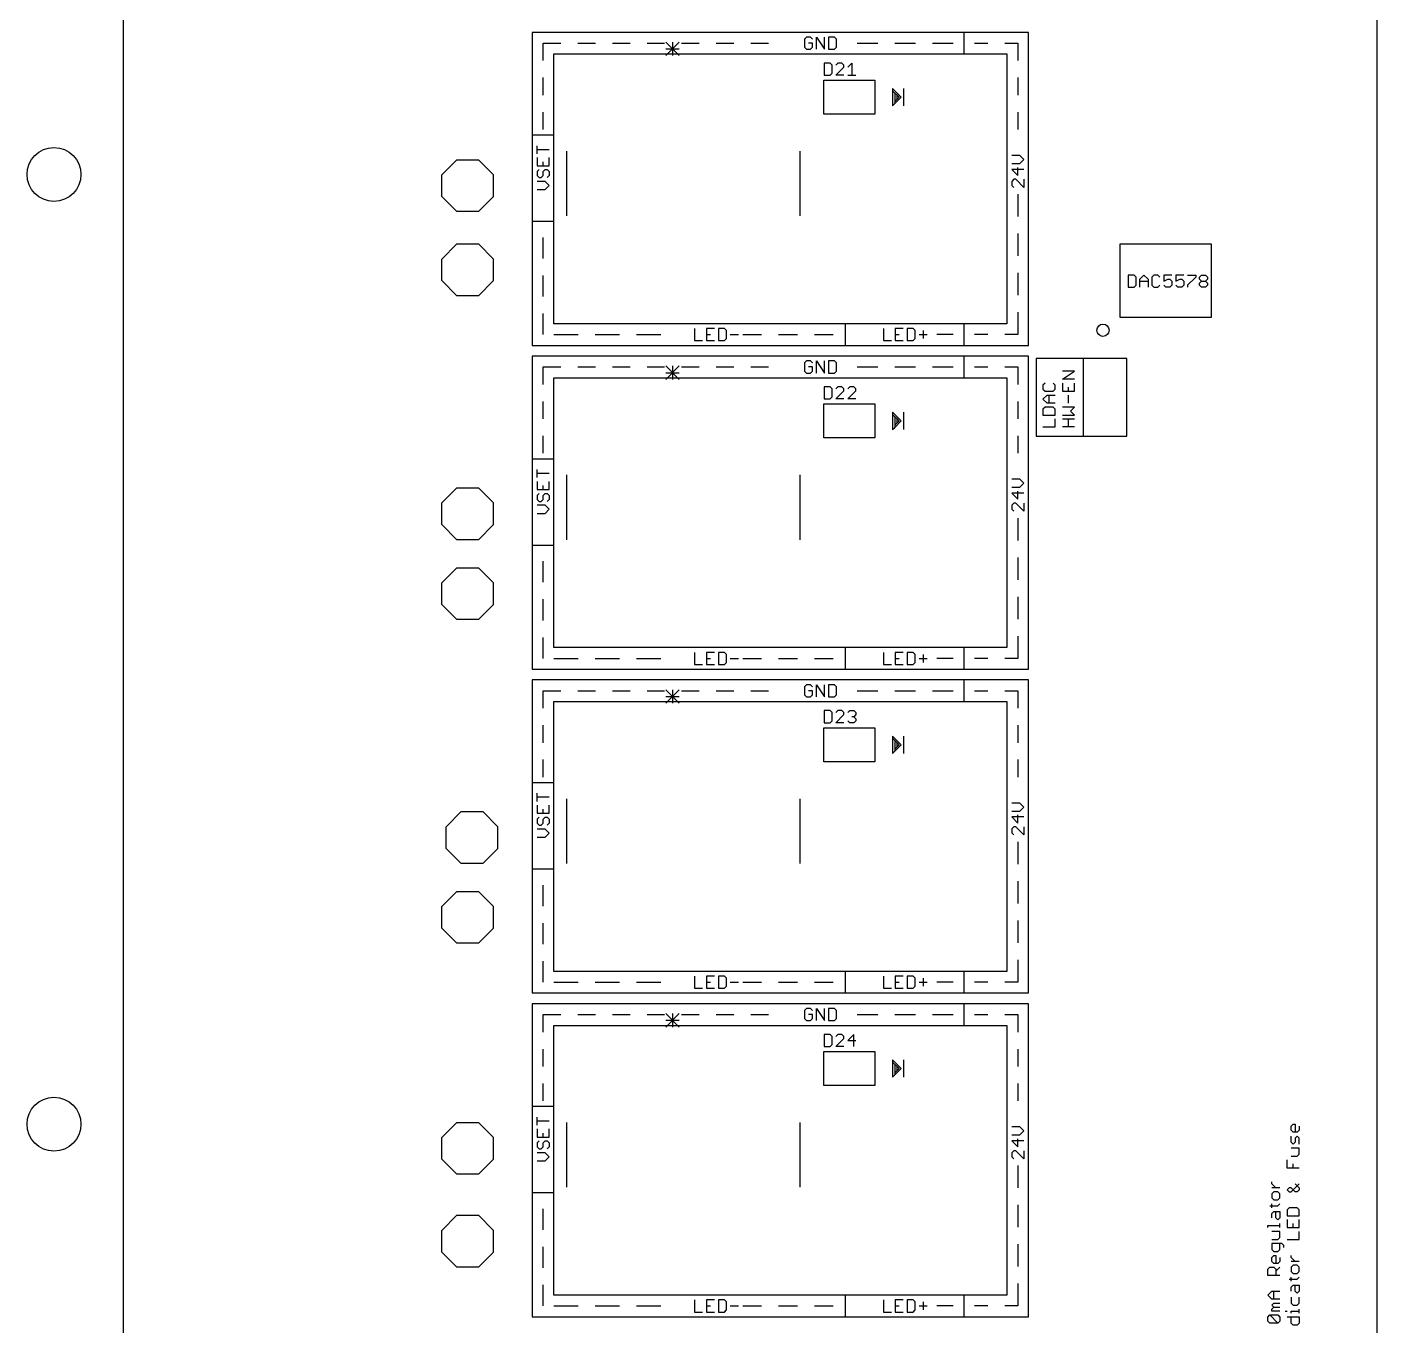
# Model space of a CAD drawing. Extents: x 0 to 11.5, y 0 to 11.2.
# Drawn here: x 8.082 to 11.21, y 2.939 to 5.947 of the extents above; entities that cross this region are included whole.
import ezdxf

# ---------------------------------------------------------------- set-up
doc = ezdxf.new("R2010")
doc.units = 0
for name, color, linetype in [('20', 53, 'CONTINUOUS'), ('21', 253, 'CONTINUOUS'), ('22', 253, 'CONTINUOUS')]:
    doc.layers.add(name, color=color, linetype=linetype)

msp = doc.modelspace()

# ---------------------------------------------------------------- linework, layer by layer
at = {"layer": '20'}
msp.add_line((11.21, 0), (11.21, 11.21), dxfattribs=at)
for centre in [(8.144, 5.606), (8.144, 3.406)]:
    msp.add_circle(centre, 0.0625, dxfattribs=at)
at = {"layer": '21'}
for p, q in [((9.2525, 5.935), (9.2525, 5.6975)), ((10.2525, 5.935), (9.2525, 5.935)), ((9.888171, 5.924024), (9.8835, 5.919353)), ((9.8835, 5.919353), (9.8835, 5.900671)), ((9.897512, 5.924024), (9.888171, 5.924024)), ((9.902183, 5.919353), (9.897512, 5.924024)), ((9.911124, 5.896), (9.911124, 5.924024)), ((9.911124, 5.924024), (9.929806, 5.896)), ((9.929806, 5.896), (9.929806, 5.924024)), ((9.938747, 5.924024), (9.938747, 5.896)), ((9.952759, 5.924024), (9.938747, 5.924024)), ((9.95743, 5.919353), (9.952759, 5.924024)), ((9.95743, 5.900671), (9.95743, 5.919353)), ((10.4025, 5.935), (10.2525, 5.935)), ((10.2525, 5.935), (10.2525, 5.885)), ((10.4025, 5.21), (10.4025, 5.935)), ((9.2775, 5.86958), (9.2775, 5.91)), ((9.2775, 5.91), (9.318397, 5.91)), ((9.3025, 5.885), (10.2525, 5.885)), ((9.3025, 5.6975), (9.3025, 5.885)), ((9.357767, 5.91), (9.398664, 5.91)), ((9.438034, 5.91), (9.478931, 5.91)), ((9.518301, 5.91), (9.559199, 5.91)), ((9.5932, 5.9125), (9.56184, 5.88114)), ((9.56184, 5.9125), (9.5932, 5.88114)), ((9.56184, 5.89682), (9.5932, 5.89682)), ((9.57752, 5.9125), (9.57752, 5.88114)), ((9.598569, 5.91), (9.639466, 5.91)), ((9.678836, 5.91), (9.719733, 5.91)), ((9.759103, 5.91), (9.8, 5.91)), ((9.8835, 5.900671), (9.888171, 5.896)), ((9.888171, 5.896), (9.897512, 5.896)), ((9.902183, 5.910012), (9.892841, 5.910012)), ((9.897512, 5.896), (9.902183, 5.900671)), ((9.902183, 5.900671), (9.902183, 5.910012)), ((9.938747, 5.896), (9.952759, 5.896)), ((9.952759, 5.896), (9.95743, 5.900671)), ((10.005, 5.91), (10.05292, 5.91)), ((10.09229, 5.91), (10.14021, 5.91)), ((10.17958, 5.91), (10.2275, 5.91)), ((10.2525, 5.885), (10.3525, 5.885)), ((10.2775, 5.91), (10.307815, 5.91)), ((10.347185, 5.91), (10.3775, 5.91)), ((10.3525, 5.885), (10.3525, 5.26)), ((10.3775, 5.91), (10.3775, 5.86958)), ((9.9285, 5.864024), (9.9285, 5.836)), ((9.942512, 5.864024), (9.9285, 5.864024)), ((9.947183, 5.859353), (9.942512, 5.864024)), ((9.947183, 5.840671), (9.947183, 5.859353)), ((9.960794, 5.864024), (9.956124, 5.859353)), ((9.956124, 5.836), (9.974806, 5.854683)), ((9.970135, 5.864024), (9.960794, 5.864024)), ((9.974806, 5.859353), (9.970135, 5.864024)), ((9.974806, 5.854683), (9.974806, 5.859353)), ((9.983747, 5.854683), (9.993088, 5.864024)), ((9.993088, 5.864024), (9.993088, 5.836)), ((9.2775, 5.78979), (9.2775, 5.83021)), ((9.928287, 5.82437), (10.046398, 5.82437)), ((9.928287, 5.74563), (9.928287, 5.82437)), ((9.9285, 5.836), (9.942512, 5.836)), ((9.942512, 5.836), (9.947183, 5.840671)), ((9.974806, 5.836), (9.956124, 5.836)), ((9.983747, 5.836), (10.00243, 5.836)), ((10.046398, 5.82437), (10.046398, 5.74563)), ((10.3775, 5.83021), (10.3775, 5.78979)), ((10.0875, 5.805), (10.0875, 5.8)), ((10.1075, 5.785), (10.0875, 5.805)), ((10.0875, 5.8), (10.0875, 5.765)), ((10.1025, 5.785), (10.0875, 5.8)), ((10.0925, 5.795), (10.0925, 5.775)), ((10.0975, 5.79), (10.0975, 5.78)), ((10.1125, 5.805), (10.1125, 5.765)), ((10.0875, 5.765), (10.0925, 5.77)), ((10.0925, 5.77), (10.1075, 5.785)), ((10.1025, 5.785), (10.0925, 5.775)), ((10.0925, 5.775), (10.0925, 5.77)), ((9.2775, 5.71), (9.2775, 5.75042)), ((10.046398, 5.74563), (9.928287, 5.74563)), ((10.3775, 5.75042), (10.3775, 5.71)), ((9.2525, 5.6975), (9.2525, 5.4975)), ((9.2525, 5.6975), (9.3025, 5.6975)), ((9.3025, 5.4975), (9.3025, 5.6975)), ((9.263476, 5.653871), (9.263476, 5.672553)), ((9.2915, 5.663212), (9.263476, 5.663212)), ((9.0775, 5.64), (9.0425, 5.605)), ((9.0775, 5.64), (9.1275, 5.64)), ((9.1275, 5.64), (9.1625, 5.605)), ((9.263476, 5.64493), (9.263476, 5.626247)), ((9.277488, 5.626247), (9.277488, 5.635588)), ((9.2915, 5.626247), (9.2915, 5.64493)), ((9.3315, 5.66), (9.3315, 5.51)), ((9.8735, 5.51), (9.8735, 5.66)), ((10.382159, 5.64993), (10.363476, 5.64993)), ((10.3915, 5.640588), (10.382159, 5.64993)), ((10.382159, 5.631247), (10.3915, 5.640588)), ((9.0425, 5.555), (9.0425, 5.605)), ((9.1625, 5.555), (9.1625, 5.605)), ((9.263476, 5.626247), (9.2915, 5.626247)), ((9.268147, 5.617306), (9.263476, 5.612635)), ((9.263476, 5.612635), (9.263476, 5.603294)), ((9.263476, 5.603294), (9.268147, 5.598624)), ((9.272817, 5.598624), (9.277488, 5.603294)), ((9.277488, 5.612635), (9.282159, 5.617306)), ((9.277488, 5.603294), (9.277488, 5.612635)), ((9.282159, 5.617306), (9.286829, 5.617306)), ((9.286829, 5.617306), (9.2915, 5.612635)), ((9.2915, 5.603294), (9.286829, 5.598624)), ((9.2915, 5.612635), (9.2915, 5.603294)), ((10.363476, 5.631247), (10.382159, 5.631247)), ((10.3915, 5.617635), (10.363476, 5.617635)), ((10.363476, 5.617635), (10.377488, 5.603624)), ((10.377488, 5.603624), (10.377488, 5.622306)), ((9.282159, 5.589683), (9.263476, 5.589683)), ((9.263476, 5.571), (9.282159, 5.571)), ((9.268147, 5.598624), (9.272817, 5.598624)), ((9.2915, 5.580341), (9.282159, 5.589683)), ((9.282159, 5.571), (9.2915, 5.580341)), ((10.368147, 5.594683), (10.363476, 5.590012)), ((10.363476, 5.590012), (10.363476, 5.580671)), ((10.363476, 5.580671), (10.368147, 5.576)), ((10.372817, 5.594683), (10.368147, 5.594683)), ((10.3915, 5.576), (10.372817, 5.594683)), ((10.3915, 5.594683), (10.3915, 5.576)), ((9.0775, 5.52), (9.0425, 5.555)), ((9.1625, 5.555), (9.1275, 5.52)), ((10.3775, 5.56), (10.3775, 5.508278)), ((9.1275, 5.52), (9.0775, 5.52)), ((9.2525, 5.4975), (9.2525, 5.21)), ((9.2525, 5.4975), (9.3025, 5.4975)), ((9.3025, 5.26), (9.3025, 5.4975)), ((9.0775, 5.445), (9.0425, 5.41)), ((9.0775, 5.445), (9.1275, 5.445)), ((9.1275, 5.445), (9.1625, 5.41)), ((9.2775, 5.411247), (9.2775, 5.46)), ((10.3775, 5.468907), (10.3775, 5.417185)), ((10.826299, 5.444646), (10.613701, 5.444646)), ((10.613701, 5.444646), (10.613701, 5.275354)), ((10.826299, 5.275354), (10.826299, 5.444646)), ((9.0425, 5.36), (9.0425, 5.41)), ((9.1625, 5.36), (9.1625, 5.41)), ((9.0775, 5.325), (9.0425, 5.36)), ((9.1625, 5.36), (9.1275, 5.325)), ((9.2775, 5.323123), (9.2775, 5.371877)), ((10.3775, 5.377815), (10.3775, 5.326093)), ((10.633047, 5.372685), (10.633047, 5.344661)), ((10.647059, 5.372685), (10.633047, 5.372685)), ((10.65173, 5.368015), (10.647059, 5.372685)), ((10.65173, 5.349332), (10.65173, 5.368015)), ((10.660671, 5.363344), (10.670012, 5.372685)), ((10.660671, 5.344661), (10.660671, 5.363344)), ((10.660671, 5.358673), (10.679353, 5.358673)), ((10.670012, 5.372685), (10.679353, 5.363344)), ((10.679353, 5.363344), (10.679353, 5.344661)), ((10.692965, 5.372685), (10.688294, 5.368015)), ((10.688294, 5.368015), (10.688294, 5.349332)), ((10.702306, 5.372685), (10.692965, 5.372685)), ((10.706977, 5.368015), (10.702306, 5.372685)), ((10.7346, 5.372685), (10.715918, 5.372685)), ((10.715918, 5.372685), (10.715918, 5.358673)), ((10.715918, 5.358673), (10.725259, 5.363344)), ((10.725259, 5.363344), (10.72993, 5.363344)), ((10.72993, 5.363344), (10.7346, 5.358673)), ((10.7346, 5.358673), (10.7346, 5.349332)), ((10.762224, 5.372685), (10.743541, 5.372685)), ((10.743541, 5.372685), (10.743541, 5.358673)), ((10.743541, 5.358673), (10.752883, 5.363344)), ((10.752883, 5.363344), (10.757553, 5.363344)), ((10.757553, 5.363344), (10.762224, 5.358673)), ((10.762224, 5.358673), (10.762224, 5.349332)), ((10.771165, 5.372685), (10.789847, 5.372685)), ((10.789847, 5.368015), (10.771165, 5.349332)), ((10.789847, 5.372685), (10.789847, 5.368015)), ((10.798788, 5.368015), (10.803459, 5.372685)), ((10.798788, 5.363344), (10.798788, 5.368015)), ((10.803459, 5.358673), (10.798788, 5.363344)), ((10.798788, 5.354003), (10.803459, 5.358673)), ((10.798788, 5.349332), (10.798788, 5.354003)), ((10.803459, 5.372685), (10.8128, 5.372685)), ((10.803459, 5.358673), (10.8128, 5.358673)), ((10.8128, 5.372685), (10.817471, 5.368015)), ((10.817471, 5.363344), (10.8128, 5.358673)), ((10.8128, 5.358673), (10.817471, 5.354003)), ((10.817471, 5.368015), (10.817471, 5.363344)), ((10.817471, 5.354003), (10.817471, 5.349332)), ((9.1275, 5.325), (9.0775, 5.325)), ((10.633047, 5.344661), (10.647059, 5.344661)), ((10.647059, 5.344661), (10.65173, 5.349332)), ((10.688294, 5.349332), (10.692965, 5.344661)), ((10.692965, 5.344661), (10.702306, 5.344661)), ((10.702306, 5.344661), (10.706977, 5.349332)), ((10.720588, 5.344661), (10.715918, 5.349332)), ((10.72993, 5.344661), (10.720588, 5.344661)), ((10.7346, 5.349332), (10.72993, 5.344661)), ((10.748212, 5.344661), (10.743541, 5.349332)), ((10.757553, 5.344661), (10.748212, 5.344661)), ((10.762224, 5.349332), (10.757553, 5.344661)), ((10.771165, 5.349332), (10.771165, 5.344661)), ((10.803459, 5.344661), (10.798788, 5.349332)), ((10.8128, 5.344661), (10.803459, 5.344661)), ((10.817471, 5.349332), (10.8128, 5.344661)), ((9.2775, 5.235), (9.2775, 5.283753)), ((9.9775, 5.26), (9.3025, 5.26)), ((10.2525, 5.26), (9.9775, 5.26)), ((9.9775, 5.26), (9.9775, 5.21)), ((10.3525, 5.26), (10.2525, 5.26)), ((10.2525, 5.26), (10.2525, 5.21)), ((10.3775, 5.286722), (10.3775, 5.235)), ((10.613701, 5.275354), (10.826299, 5.275354)), ((9.3025, 5.235), (9.358753, 5.235)), ((9.398123, 5.235), (9.454377, 5.235)), ((9.493747, 5.235), (9.55, 5.235)), ((9.6285, 5.249024), (9.6285, 5.221)), ((9.674806, 5.249024), (9.656124, 5.249024)), ((9.656124, 5.249024), (9.656124, 5.221)), ((9.656124, 5.235012), (9.665465, 5.235012)), ((9.683747, 5.249024), (9.683747, 5.221)), ((9.697759, 5.249024), (9.683747, 5.249024)), ((9.70243, 5.244353), (9.697759, 5.249024)), ((9.697759, 5.221), (9.70243, 5.225671)), ((9.70243, 5.225671), (9.70243, 5.244353)), ((9.711371, 5.235012), (9.730053, 5.235012)), ((9.74, 5.235), (9.783753, 5.235)), ((9.823123, 5.235), (9.866877, 5.235)), ((9.906247, 5.235), (9.95, 5.235)), ((10.066, 5.249024), (10.066, 5.221)), ((10.112306, 5.249024), (10.093624, 5.249024)), ((10.093624, 5.249024), (10.093624, 5.221)), ((10.093624, 5.235012), (10.102965, 5.235012)), ((10.121247, 5.249024), (10.121247, 5.221)), ((10.135259, 5.249024), (10.121247, 5.249024)), ((10.13993, 5.244353), (10.135259, 5.249024)), ((10.135259, 5.221), (10.13993, 5.225671)), ((10.13993, 5.225671), (10.13993, 5.244353)), ((10.148871, 5.235012), (10.167553, 5.235012)), ((10.158212, 5.244353), (10.158212, 5.225671)), ((10.2275, 5.235), (10.19, 5.235)), ((10.307815, 5.235), (10.2775, 5.235)), ((10.3775, 5.235), (10.347185, 5.235)), ((9.2525, 5.21), (9.9775, 5.21)), ((9.6285, 5.221), (9.647183, 5.221)), ((9.656124, 5.221), (9.674806, 5.221)), ((9.683747, 5.221), (9.697759, 5.221)), ((9.9775, 5.21), (10.2525, 5.21)), ((10.066, 5.221), (10.084683, 5.221)), ((10.093624, 5.221), (10.112306, 5.221)), ((10.121247, 5.221), (10.135259, 5.221)), ((10.2525, 5.21), (10.4025, 5.21)), ((9.2525, 5.185), (9.2525, 4.9475)), ((10.2525, 5.185), (9.2525, 5.185)), ((9.5932, 5.1625), (9.56184, 5.13114)), ((9.56184, 5.1625), (9.5932, 5.13114)), ((9.57752, 5.1625), (9.57752, 5.13114)), ((9.888171, 5.174024), (9.8835, 5.169353)), ((9.8835, 5.169353), (9.8835, 5.150671)), ((9.897512, 5.174024), (9.888171, 5.174024)), ((9.902183, 5.169353), (9.897512, 5.174024)), ((9.911124, 5.146), (9.911124, 5.174024)), ((9.911124, 5.174024), (9.929806, 5.146)), ((9.929806, 5.146), (9.929806, 5.174024)), ((9.938747, 5.174024), (9.938747, 5.146)), ((9.952759, 5.174024), (9.938747, 5.174024)), ((9.95743, 5.169353), (9.952759, 5.174024)), ((9.95743, 5.150671), (9.95743, 5.169353)), ((10.4025, 5.185), (10.2525, 5.185)), ((10.2525, 5.185), (10.2525, 5.135)), ((10.4025, 4.46), (10.4025, 5.185)), ((10.53, 5.18), (10.42, 5.18)), ((10.42, 5.18), (10.42, 5)), ((10.63, 5.18), (10.53, 5.18)), ((10.53, 5), (10.53, 5.18)), ((10.63, 5), (10.63, 5.18)), ((9.2775, 5.11958), (9.2775, 5.16)), ((9.2775, 5.16), (9.318397, 5.16)), ((9.3025, 5.135), (10.2525, 5.135)), ((9.3025, 4.9475), (9.3025, 5.135)), ((9.357767, 5.16), (9.398664, 5.16)), ((9.438034, 5.16), (9.478931, 5.16)), ((9.518301, 5.16), (9.559199, 5.16)), ((9.56184, 5.14682), (9.5932, 5.14682)), ((9.598569, 5.16), (9.639466, 5.16)), ((9.678836, 5.16), (9.719733, 5.16)), ((9.759103, 5.16), (9.8, 5.16)), ((9.8835, 5.150671), (9.888171, 5.146)), ((9.888171, 5.146), (9.897512, 5.146)), ((9.902183, 5.160012), (9.892841, 5.160012)), ((9.897512, 5.146), (9.902183, 5.150671)), ((9.902183, 5.150671), (9.902183, 5.160012)), ((9.938747, 5.146), (9.952759, 5.146)), ((9.952759, 5.146), (9.95743, 5.150671)), ((10.005, 5.16), (10.05292, 5.16)), ((10.09229, 5.16), (10.14021, 5.16)), ((10.17958, 5.16), (10.2275, 5.16)), ((10.2525, 5.135), (10.3525, 5.135)), ((10.2775, 5.16), (10.307815, 5.16)), ((10.347185, 5.16), (10.3775, 5.16)), ((10.3525, 5.135), (10.3525, 4.51)), ((10.3775, 5.16), (10.3775, 5.11958)), ((10.480976, 5.131494), (10.509, 5.150177)), ((10.509, 5.150177), (10.480976, 5.150177)), ((10.509, 5.131494), (10.480976, 5.131494)), ((9.9285, 5.114024), (9.9285, 5.086)), ((9.942512, 5.114024), (9.9285, 5.114024)), ((9.947183, 5.109353), (9.942512, 5.114024)), ((9.947183, 5.090671), (9.947183, 5.109353)), ((9.960794, 5.114024), (9.956124, 5.109353)), ((9.956124, 5.086), (9.974806, 5.104683)), ((9.970135, 5.114024), (9.960794, 5.114024)), ((9.974806, 5.109353), (9.970135, 5.114024)), ((9.974806, 5.104683), (9.974806, 5.109353)), ((9.988418, 5.114024), (9.983747, 5.109353)), ((9.983747, 5.086), (10.00243, 5.104683)), ((9.997759, 5.114024), (9.988418, 5.114024)), ((10.00243, 5.109353), (9.997759, 5.114024)), ((10.00243, 5.104683), (10.00243, 5.109353)), ((10.440647, 5.122553), (10.435976, 5.117883)), ((10.435976, 5.117883), (10.435976, 5.108541)), ((10.435976, 5.108541), (10.440647, 5.103871)), ((10.440647, 5.103871), (10.459329, 5.103871)), ((10.464, 5.117883), (10.459329, 5.122553)), ((10.459329, 5.103871), (10.464, 5.108541)), ((10.464, 5.108541), (10.464, 5.117883)), ((10.480976, 5.122553), (10.480976, 5.103871)), ((10.480976, 5.103871), (10.509, 5.103871)), ((10.494988, 5.103871), (10.494988, 5.113212)), ((10.509, 5.103871), (10.509, 5.122553)), ((9.2775, 5.03979), (9.2775, 5.08021)), ((9.928287, 5.07437), (10.046398, 5.07437)), ((9.928287, 4.99563), (9.928287, 5.07437)), ((9.9285, 5.086), (9.942512, 5.086)), ((9.942512, 5.086), (9.947183, 5.090671)), ((9.974806, 5.086), (9.956124, 5.086)), ((10.00243, 5.086), (9.983747, 5.086)), ((10.046398, 5.07437), (10.046398, 4.99563)), ((10.3775, 5.08021), (10.3775, 5.03979)), ((10.435976, 5.085588), (10.445317, 5.09493)), ((10.445317, 5.076247), (10.435976, 5.085588)), ((10.445317, 5.09493), (10.464, 5.09493)), ((10.464, 5.076247), (10.445317, 5.076247)), ((10.449988, 5.076247), (10.449988, 5.09493)), ((10.494988, 5.076247), (10.494988, 5.09493)), ((10.0875, 5.055), (10.0875, 5.05)), ((10.1075, 5.035), (10.0875, 5.055)), ((10.0875, 5.05), (10.0875, 5.015)), ((10.1025, 5.035), (10.0875, 5.05)), ((10.0925, 5.045), (10.0925, 5.025)), ((10.0975, 5.04), (10.0975, 5.03)), ((10.1125, 5.055), (10.1125, 5.015)), ((10.440647, 5.067306), (10.435976, 5.062635)), ((10.435976, 5.062635), (10.435976, 5.048624)), ((10.435976, 5.048624), (10.464, 5.048624)), ((10.459329, 5.067306), (10.440647, 5.067306)), ((10.464, 5.062635), (10.459329, 5.067306)), ((10.464, 5.048624), (10.464, 5.062635)), ((10.464, 5.021), (10.464, 5.039683)), ((10.509, 5.067306), (10.480976, 5.067306)), ((10.480976, 5.048624), (10.509, 5.048624)), ((10.480976, 5.039683), (10.509, 5.039683)), ((10.494988, 5.021), (10.494988, 5.039683)), ((10.499659, 5.057965), (10.509, 5.067306)), ((10.509, 5.048624), (10.499659, 5.057965)), ((10.0875, 5.015), (10.0925, 5.02)), ((10.0925, 5.02), (10.1075, 5.035)), ((10.1025, 5.035), (10.0925, 5.025)), ((10.0925, 5.025), (10.0925, 5.02)), ((10.435976, 5.021), (10.464, 5.021)), ((10.509, 5.021), (10.480976, 5.021)), ((9.2775, 4.96), (9.2775, 5.00042)), ((10.046398, 4.99563), (9.928287, 4.99563)), ((10.3775, 5.00042), (10.3775, 4.96)), ((10.42, 5), (10.53, 5)), ((10.53, 5), (10.63, 5)), ((9.2525, 4.9475), (9.2525, 4.7475)), ((9.2525, 4.9475), (9.3025, 4.9475)), ((9.3025, 4.7475), (9.3025, 4.9475)), ((9.263476, 4.903871), (9.263476, 4.922553)), ((9.2915, 4.913212), (9.263476, 4.913212)), ((9.263476, 4.89493), (9.263476, 4.876247)), ((9.277488, 4.876247), (9.277488, 4.885588)), ((9.2915, 4.876247), (9.2915, 4.89493)), ((9.3315, 4.91), (9.3315, 4.76)), ((9.8735, 4.76), (9.8735, 4.91)), ((10.382159, 4.89993), (10.363476, 4.89993)), ((10.363476, 4.881247), (10.382159, 4.881247)), ((10.3915, 4.890588), (10.382159, 4.89993)), ((10.382159, 4.881247), (10.3915, 4.890588)), ((9.0775, 4.88), (9.0425, 4.845)), ((9.0775, 4.88), (9.1275, 4.88)), ((9.1275, 4.88), (9.1625, 4.845)), ((9.263476, 4.876247), (9.2915, 4.876247)), ((9.268147, 4.867306), (9.263476, 4.862635)), ((9.263476, 4.862635), (9.263476, 4.853294)), ((9.263476, 4.853294), (9.268147, 4.848624)), ((9.272817, 4.848624), (9.277488, 4.853294)), ((9.277488, 4.862635), (9.282159, 4.867306)), ((9.277488, 4.853294), (9.277488, 4.862635)), ((9.282159, 4.867306), (9.286829, 4.867306)), ((9.286829, 4.867306), (9.2915, 4.862635)), ((9.2915, 4.853294), (9.286829, 4.848624)), ((9.2915, 4.862635), (9.2915, 4.853294)), ((10.3915, 4.867635), (10.363476, 4.867635)), ((10.363476, 4.867635), (10.377488, 4.853624)), ((10.377488, 4.853624), (10.377488, 4.872306)), ((9.0425, 4.795), (9.0425, 4.845)), ((9.1625, 4.795), (9.1625, 4.845)), ((9.282159, 4.839683), (9.263476, 4.839683)), ((9.263476, 4.821), (9.282159, 4.821)), ((9.268147, 4.848624), (9.272817, 4.848624)), ((9.2915, 4.830341), (9.282159, 4.839683)), ((9.282159, 4.821), (9.2915, 4.830341)), ((10.368147, 4.844683), (10.363476, 4.840012)), ((10.363476, 4.840012), (10.363476, 4.830671)), ((10.363476, 4.830671), (10.368147, 4.826)), ((10.372817, 4.844683), (10.368147, 4.844683)), ((10.3915, 4.826), (10.372817, 4.844683)), ((10.3915, 4.844683), (10.3915, 4.826)), ((9.0775, 4.76), (9.0425, 4.795)), ((9.1625, 4.795), (9.1275, 4.76)), ((10.3775, 4.81), (10.3775, 4.758278)), ((9.1275, 4.76), (9.0775, 4.76)), ((9.2525, 4.7475), (9.2525, 4.46)), ((9.2525, 4.7475), (9.3025, 4.7475)), ((9.3025, 4.51), (9.3025, 4.7475)), ((9.0775, 4.695), (9.0425, 4.66)), ((9.0775, 4.695), (9.1275, 4.695)), ((9.1275, 4.695), (9.1625, 4.66)), ((9.2775, 4.661247), (9.2775, 4.71)), ((10.3775, 4.718907), (10.3775, 4.667185)), ((9.0425, 4.61), (9.0425, 4.66)), ((9.1625, 4.61), (9.1625, 4.66)), ((9.0775, 4.575), (9.0425, 4.61)), ((9.1625, 4.61), (9.1275, 4.575)), ((9.2775, 4.573123), (9.2775, 4.621877)), ((10.3775, 4.627815), (10.3775, 4.576093)), ((9.1275, 4.575), (9.0775, 4.575)), ((10.3775, 4.536722), (10.3775, 4.485)), ((9.2775, 4.485), (9.2775, 4.533753)), ((9.9775, 4.51), (9.3025, 4.51)), ((10.2525, 4.51), (9.9775, 4.51)), ((9.9775, 4.51), (9.9775, 4.46)), ((10.3525, 4.51), (10.2525, 4.51)), ((10.2525, 4.51), (10.2525, 4.46)), ((9.3025, 4.485), (9.358753, 4.485)), ((9.398123, 4.485), (9.454377, 4.485)), ((9.493747, 4.485), (9.55, 4.485)), ((9.6285, 4.499024), (9.6285, 4.471)), ((9.674806, 4.499024), (9.656124, 4.499024)), ((9.656124, 4.499024), (9.656124, 4.471)), ((9.656124, 4.485012), (9.665465, 4.485012)), ((9.683747, 4.499024), (9.683747, 4.471)), ((9.697759, 4.499024), (9.683747, 4.499024)), ((9.70243, 4.494353), (9.697759, 4.499024)), ((9.697759, 4.471), (9.70243, 4.475671)), ((9.70243, 4.475671), (9.70243, 4.494353)), ((9.711371, 4.485012), (9.730053, 4.485012)), ((9.74, 4.485), (9.783753, 4.485)), ((9.823123, 4.485), (9.866877, 4.485)), ((9.906247, 4.485), (9.95, 4.485)), ((10.066, 4.499024), (10.066, 4.471)), ((10.112306, 4.499024), (10.093624, 4.499024)), ((10.093624, 4.499024), (10.093624, 4.471)), ((10.093624, 4.485012), (10.102965, 4.485012)), ((10.121247, 4.499024), (10.121247, 4.471)), ((10.135259, 4.499024), (10.121247, 4.499024)), ((10.13993, 4.494353), (10.135259, 4.499024)), ((10.135259, 4.471), (10.13993, 4.475671)), ((10.13993, 4.475671), (10.13993, 4.494353)), ((10.148871, 4.485012), (10.167553, 4.485012)), ((10.158212, 4.494353), (10.158212, 4.475671)), ((10.2275, 4.485), (10.19, 4.485)), ((10.307815, 4.485), (10.2775, 4.485)), ((10.3775, 4.485), (10.347185, 4.485)), ((9.2525, 4.46), (9.9775, 4.46)), ((9.6285, 4.471), (9.647183, 4.471)), ((9.656124, 4.471), (9.674806, 4.471)), ((9.683747, 4.471), (9.697759, 4.471)), ((9.9775, 4.46), (10.2525, 4.46)), ((10.066, 4.471), (10.084683, 4.471)), ((10.093624, 4.471), (10.112306, 4.471)), ((10.121247, 4.471), (10.135259, 4.471)), ((10.2525, 4.46), (10.4025, 4.46)), ((9.2525, 4.435), (9.2525, 4.1975)), ((10.2525, 4.435), (9.2525, 4.435)), ((9.5932, 4.4125), (9.56184, 4.38114)), ((9.56184, 4.4125), (9.5932, 4.38114)), ((9.57752, 4.4125), (9.57752, 4.38114)), ((9.888171, 4.424024), (9.8835, 4.419353)), ((9.8835, 4.419353), (9.8835, 4.400671)), ((9.897512, 4.424024), (9.888171, 4.424024)), ((9.902183, 4.419353), (9.897512, 4.424024)), ((9.911124, 4.396), (9.911124, 4.424024)), ((9.911124, 4.424024), (9.929806, 4.396)), ((9.929806, 4.396), (9.929806, 4.424024)), ((9.938747, 4.424024), (9.938747, 4.396)), ((9.952759, 4.424024), (9.938747, 4.424024)), ((9.95743, 4.419353), (9.952759, 4.424024)), ((9.95743, 4.400671), (9.95743, 4.419353)), ((10.4025, 4.435), (10.2525, 4.435)), ((10.2525, 4.435), (10.2525, 4.385)), ((10.4025, 3.71), (10.4025, 4.435)), ((9.2775, 4.36958), (9.2775, 4.41)), ((9.2775, 4.41), (9.318397, 4.41)), ((9.3025, 4.385), (10.2525, 4.385)), ((9.3025, 4.1975), (9.3025, 4.385)), ((9.357767, 4.41), (9.398664, 4.41)), ((9.438034, 4.41), (9.478931, 4.41)), ((9.518301, 4.41), (9.559199, 4.41)), ((9.56184, 4.39682), (9.5932, 4.39682)), ((9.598569, 4.41), (9.639466, 4.41)), ((9.678836, 4.41), (9.719733, 4.41)), ((9.759103, 4.41), (9.8, 4.41)), ((9.8835, 4.400671), (9.888171, 4.396)), ((9.888171, 4.396), (9.897512, 4.396)), ((9.902183, 4.410012), (9.892841, 4.410012)), ((9.897512, 4.396), (9.902183, 4.400671)), ((9.902183, 4.400671), (9.902183, 4.410012)), ((9.938747, 4.396), (9.952759, 4.396)), ((9.952759, 4.396), (9.95743, 4.400671)), ((10.005, 4.41), (10.05292, 4.41)), ((10.09229, 4.41), (10.14021, 4.41)), ((10.17958, 4.41), (10.2275, 4.41)), ((10.2525, 4.385), (10.3525, 4.385)), ((10.2775, 4.41), (10.307815, 4.41)), ((10.347185, 4.41), (10.3775, 4.41)), ((10.3525, 4.385), (10.3525, 3.76)), ((10.3775, 4.41), (10.3775, 4.36958)), ((9.9285, 4.364024), (9.9285, 4.336)), ((9.942512, 4.364024), (9.9285, 4.364024)), ((9.947183, 4.359353), (9.942512, 4.364024)), ((9.947183, 4.340671), (9.947183, 4.359353)), ((9.960794, 4.364024), (9.956124, 4.359353)), ((9.956124, 4.336), (9.974806, 4.354683)), ((9.970135, 4.364024), (9.960794, 4.364024)), ((9.974806, 4.359353), (9.970135, 4.364024)), ((9.974806, 4.354683), (9.974806, 4.359353)), ((9.983747, 4.359353), (9.988418, 4.364024)), ((9.988418, 4.364024), (9.997759, 4.364024)), ((9.997759, 4.350012), (9.993088, 4.350012)), ((9.997759, 4.364024), (10.00243, 4.359353)), ((10.00243, 4.354683), (9.997759, 4.350012)), ((9.997759, 4.350012), (10.00243, 4.345341)), ((10.00243, 4.359353), (10.00243, 4.354683)), ((9.2775, 4.28979), (9.2775, 4.33021)), ((9.928287, 4.32437), (10.046398, 4.32437)), ((9.928287, 4.24563), (9.928287, 4.32437)), ((9.9285, 4.336), (9.942512, 4.336)), ((9.942512, 4.336), (9.947183, 4.340671)), ((9.974806, 4.336), (9.956124, 4.336)), ((9.988418, 4.336), (9.983747, 4.340671)), ((9.997759, 4.336), (9.988418, 4.336)), ((10.00243, 4.340671), (9.997759, 4.336)), ((10.00243, 4.345341), (10.00243, 4.340671)), ((10.046398, 4.32437), (10.046398, 4.24563)), ((10.3775, 4.33021), (10.3775, 4.28979)), ((10.0875, 4.305), (10.0875, 4.3)), ((10.1075, 4.285), (10.0875, 4.305)), ((10.0875, 4.3), (10.0875, 4.265)), ((10.1025, 4.285), (10.0875, 4.3)), ((10.0925, 4.295), (10.0925, 4.275)), ((10.0975, 4.29), (10.0975, 4.28)), ((10.1125, 4.305), (10.1125, 4.265)), ((10.0875, 4.265), (10.0925, 4.27)), ((10.0925, 4.27), (10.1075, 4.285)), ((10.1025, 4.285), (10.0925, 4.275)), ((10.0925, 4.275), (10.0925, 4.27)), ((9.2775, 4.21), (9.2775, 4.25042)), ((10.046398, 4.24563), (9.928287, 4.24563)), ((10.3775, 4.25042), (10.3775, 4.21)), ((9.2525, 4.1975), (9.2525, 3.9975)), ((9.2525, 4.1975), (9.3025, 4.1975)), ((9.3025, 3.9975), (9.3025, 4.1975)), ((9.263476, 4.153871), (9.263476, 4.172553)), ((9.2915, 4.163212), (9.263476, 4.163212)), ((9.0875, 4.13), (9.0525, 4.095)), ((9.0875, 4.13), (9.1375, 4.13)), ((9.1375, 4.13), (9.1725, 4.095)), ((9.263476, 4.14493), (9.263476, 4.126247)), ((9.277488, 4.126247), (9.277488, 4.135588)), ((9.2915, 4.126247), (9.2915, 4.14493)), ((9.3315, 4.16), (9.3315, 4.01)), ((9.8735, 4.01), (9.8735, 4.16)), ((10.382159, 4.14993), (10.363476, 4.14993)), ((10.363476, 4.131247), (10.382159, 4.131247)), ((10.3915, 4.140588), (10.382159, 4.14993)), ((10.382159, 4.131247), (10.3915, 4.140588)), ((9.263476, 4.126247), (9.2915, 4.126247)), ((9.268147, 4.117306), (9.263476, 4.112635)), ((9.263476, 4.112635), (9.263476, 4.103294)), ((9.263476, 4.103294), (9.268147, 4.098624)), ((9.268147, 4.098624), (9.272817, 4.098624)), ((9.272817, 4.098624), (9.277488, 4.103294)), ((9.277488, 4.112635), (9.282159, 4.117306)), ((9.277488, 4.103294), (9.277488, 4.112635)), ((9.282159, 4.117306), (9.286829, 4.117306)), ((9.286829, 4.117306), (9.2915, 4.112635)), ((9.2915, 4.103294), (9.286829, 4.098624)), ((9.2915, 4.112635), (9.2915, 4.103294)), ((10.3915, 4.117635), (10.363476, 4.117635)), ((10.363476, 4.117635), (10.377488, 4.103624)), ((10.377488, 4.103624), (10.377488, 4.122306)), ((9.0525, 4.045), (9.0525, 4.095)), ((9.1725, 4.045), (9.1725, 4.095)), ((9.282159, 4.089683), (9.263476, 4.089683)), ((9.263476, 4.071), (9.282159, 4.071)), ((9.2915, 4.080341), (9.282159, 4.089683)), ((9.282159, 4.071), (9.2915, 4.080341)), ((10.368147, 4.094683), (10.363476, 4.090012)), ((10.363476, 4.090012), (10.363476, 4.080671)), ((10.363476, 4.080671), (10.368147, 4.076)), ((10.372817, 4.094683), (10.368147, 4.094683)), ((10.3915, 4.076), (10.372817, 4.094683)), ((10.3915, 4.094683), (10.3915, 4.076)), ((9.0875, 4.01), (9.0525, 4.045)), ((9.1725, 4.045), (9.1375, 4.01)), ((10.3775, 4.06), (10.3775, 4.008278)), ((9.1375, 4.01), (9.0875, 4.01)), ((9.2525, 3.9975), (9.2525, 3.71)), ((9.2525, 3.9975), (9.3025, 3.9975)), ((9.3025, 3.76), (9.3025, 3.9975)), ((9.0775, 3.945), (9.0425, 3.91)), ((9.0775, 3.945), (9.1275, 3.945)), ((9.1275, 3.945), (9.1625, 3.91)), ((9.2775, 3.911247), (9.2775, 3.96)), ((10.3775, 3.968907), (10.3775, 3.917185)), ((9.0425, 3.86), (9.0425, 3.91)), ((9.1625, 3.86), (9.1625, 3.91)), ((9.0775, 3.825), (9.0425, 3.86)), ((9.1625, 3.86), (9.1275, 3.825)), ((9.2775, 3.823123), (9.2775, 3.871877)), ((10.3775, 3.877815), (10.3775, 3.826093)), ((9.1275, 3.825), (9.0775, 3.825)), ((10.3775, 3.786722), (10.3775, 3.735)), ((9.2775, 3.735), (9.2775, 3.783753)), ((9.9775, 3.76), (9.3025, 3.76)), ((10.2525, 3.76), (9.9775, 3.76)), ((9.9775, 3.76), (9.9775, 3.71)), ((10.3525, 3.76), (10.2525, 3.76)), ((10.2525, 3.76), (10.2525, 3.71)), ((9.3025, 3.735), (9.358753, 3.735)), ((9.398123, 3.735), (9.454377, 3.735)), ((9.493747, 3.735), (9.55, 3.735)), ((9.6285, 3.749024), (9.6285, 3.721)), ((9.674806, 3.749024), (9.656124, 3.749024)), ((9.656124, 3.749024), (9.656124, 3.721)), ((9.656124, 3.735012), (9.665465, 3.735012)), ((9.683747, 3.749024), (9.683747, 3.721)), ((9.697759, 3.749024), (9.683747, 3.749024)), ((9.70243, 3.744353), (9.697759, 3.749024)), ((9.697759, 3.721), (9.70243, 3.725671)), ((9.70243, 3.725671), (9.70243, 3.744353)), ((9.711371, 3.735012), (9.730053, 3.735012)), ((9.74, 3.735), (9.783753, 3.735)), ((9.823123, 3.735), (9.866877, 3.735)), ((9.906247, 3.735), (9.95, 3.735)), ((10.066, 3.749024), (10.066, 3.721)), ((10.112306, 3.749024), (10.093624, 3.749024)), ((10.093624, 3.749024), (10.093624, 3.721)), ((10.093624, 3.735012), (10.102965, 3.735012)), ((10.121247, 3.749024), (10.121247, 3.721)), ((10.135259, 3.749024), (10.121247, 3.749024)), ((10.13993, 3.744353), (10.135259, 3.749024)), ((10.135259, 3.721), (10.13993, 3.725671)), ((10.13993, 3.725671), (10.13993, 3.744353)), ((10.148871, 3.735012), (10.167553, 3.735012)), ((10.158212, 3.744353), (10.158212, 3.725671)), ((10.2275, 3.735), (10.19, 3.735)), ((10.307815, 3.735), (10.2775, 3.735)), ((10.3775, 3.735), (10.347185, 3.735)), ((9.2525, 3.71), (9.9775, 3.71)), ((9.6285, 3.721), (9.647183, 3.721)), ((9.656124, 3.721), (9.674806, 3.721)), ((9.683747, 3.721), (9.697759, 3.721)), ((9.9775, 3.71), (10.2525, 3.71)), ((10.066, 3.721), (10.084683, 3.721)), ((10.093624, 3.721), (10.112306, 3.721)), ((10.121247, 3.721), (10.135259, 3.721)), ((10.2525, 3.71), (10.4025, 3.71)), ((9.2525, 3.685), (9.2525, 3.4475)), ((10.2525, 3.685), (9.2525, 3.685)), ((9.5932, 3.6625), (9.56184, 3.63114)), ((9.56184, 3.6625), (9.5932, 3.63114)), ((9.57752, 3.6625), (9.57752, 3.63114)), ((9.888171, 3.674024), (9.8835, 3.669353)), ((9.8835, 3.669353), (9.8835, 3.650671)), ((9.897512, 3.674024), (9.888171, 3.674024)), ((9.902183, 3.669353), (9.897512, 3.674024)), ((9.911124, 3.646), (9.911124, 3.674024)), ((9.911124, 3.674024), (9.929806, 3.646)), ((9.929806, 3.646), (9.929806, 3.674024)), ((9.938747, 3.674024), (9.938747, 3.646)), ((9.952759, 3.674024), (9.938747, 3.674024)), ((9.95743, 3.669353), (9.952759, 3.674024)), ((9.95743, 3.650671), (9.95743, 3.669353)), ((10.4025, 3.685), (10.2525, 3.685)), ((10.2525, 3.685), (10.2525, 3.635)), ((10.4025, 2.96), (10.4025, 3.685)), ((9.2775, 3.61958), (9.2775, 3.66)), ((9.2775, 3.66), (9.318397, 3.66)), ((9.3025, 3.635), (10.2525, 3.635)), ((9.3025, 3.4475), (9.3025, 3.635)), ((9.357767, 3.66), (9.398664, 3.66)), ((9.438034, 3.66), (9.478931, 3.66)), ((9.518301, 3.66), (9.559199, 3.66)), ((9.56184, 3.64682), (9.5932, 3.64682)), ((9.598569, 3.66), (9.639466, 3.66)), ((9.678836, 3.66), (9.719733, 3.66)), ((9.759103, 3.66), (9.8, 3.66)), ((9.8835, 3.650671), (9.888171, 3.646)), ((9.888171, 3.646), (9.897512, 3.646)), ((9.902183, 3.660012), (9.892841, 3.660012)), ((9.897512, 3.646), (9.902183, 3.650671)), ((9.902183, 3.650671), (9.902183, 3.660012)), ((9.938747, 3.646), (9.952759, 3.646)), ((9.952759, 3.646), (9.95743, 3.650671)), ((10.005, 3.66), (10.05292, 3.66)), ((10.09229, 3.66), (10.14021, 3.66)), ((10.17958, 3.66), (10.2275, 3.66)), ((10.2525, 3.635), (10.3525, 3.635)), ((10.2775, 3.66), (10.307815, 3.66)), ((10.347185, 3.66), (10.3775, 3.66)), ((10.3525, 3.635), (10.3525, 3.01)), ((10.3775, 3.66), (10.3775, 3.61958)), ((9.9285, 3.614024), (9.9285, 3.586)), ((9.942512, 3.614024), (9.9285, 3.614024)), ((9.947183, 3.609353), (9.942512, 3.614024)), ((9.947183, 3.590671), (9.947183, 3.609353)), ((9.960794, 3.614024), (9.956124, 3.609353)), ((9.956124, 3.586), (9.974806, 3.604683)), ((9.970135, 3.614024), (9.960794, 3.614024)), ((9.974806, 3.609353), (9.970135, 3.614024)), ((9.974806, 3.604683), (9.974806, 3.609353)), ((9.997759, 3.614024), (9.983747, 3.600012)), ((9.983747, 3.600012), (10.00243, 3.600012)), ((9.997759, 3.586), (9.997759, 3.614024)), ((9.2775, 3.53979), (9.2775, 3.58021)), ((9.928287, 3.57437), (10.046398, 3.57437)), ((9.928287, 3.49563), (9.928287, 3.57437)), ((9.9285, 3.586), (9.942512, 3.586)), ((9.942512, 3.586), (9.947183, 3.590671)), ((9.974806, 3.586), (9.956124, 3.586)), ((10.046398, 3.57437), (10.046398, 3.49563)), ((10.3775, 3.58021), (10.3775, 3.53979)), ((10.0875, 3.555), (10.0875, 3.55)), ((10.1075, 3.535), (10.0875, 3.555)), ((10.0875, 3.55), (10.0875, 3.515)), ((10.1025, 3.535), (10.0875, 3.55)), ((10.0925, 3.545), (10.0925, 3.525)), ((10.0975, 3.54), (10.0975, 3.53)), ((10.1125, 3.555), (10.1125, 3.515)), ((10.0875, 3.515), (10.0925, 3.52)), ((10.0925, 3.52), (10.1075, 3.535)), ((10.1025, 3.535), (10.0925, 3.525)), ((10.0925, 3.525), (10.0925, 3.52)), ((9.2775, 3.46), (9.2775, 3.50042)), ((10.046398, 3.49563), (9.928287, 3.49563)), ((10.3775, 3.50042), (10.3775, 3.46)), ((9.2525, 3.4475), (9.2525, 3.2475)), ((9.2525, 3.4475), (9.3025, 3.4475)), ((9.3025, 3.2475), (9.3025, 3.4475)), ((9.263476, 3.403871), (9.263476, 3.422553)), ((9.2915, 3.413212), (9.263476, 3.413212)), ((9.0775, 3.41), (9.0425, 3.375)), ((9.0775, 3.41), (9.1275, 3.41)), ((9.1275, 3.41), (9.1625, 3.375)), ((9.263476, 3.39493), (9.263476, 3.376247)), ((9.277488, 3.376247), (9.277488, 3.385588)), ((9.2915, 3.376247), (9.2915, 3.39493)), ((9.3315, 3.41), (9.3315, 3.26)), ((9.8735, 3.26), (9.8735, 3.41)), ((10.382159, 3.39993), (10.363476, 3.39993)), ((10.363476, 3.381247), (10.382159, 3.381247)), ((10.3915, 3.390588), (10.382159, 3.39993)), ((10.382159, 3.381247), (10.3915, 3.390588)), ((11.011317, 3.401386), (11.015988, 3.406056)), ((11.011317, 3.392045), (11.011317, 3.401386)), ((11.015988, 3.387374), (11.011317, 3.392045)), ((11.015988, 3.406056), (11.020659, 3.406056)), ((11.025329, 3.387374), (11.015988, 3.387374)), ((11.020659, 3.406056), (11.020659, 3.387374)), ((11.03, 3.392045), (11.025329, 3.387374)), ((11.03, 3.401386), (11.03, 3.392045)), ((9.0425, 3.325), (9.0425, 3.375)), ((9.1625, 3.325), (9.1625, 3.375)), ((9.263476, 3.376247), (9.2915, 3.376247)), ((9.268147, 3.367306), (9.263476, 3.362635)), ((9.263476, 3.362635), (9.263476, 3.353294)), ((9.263476, 3.353294), (9.268147, 3.348624)), ((9.268147, 3.348624), (9.272817, 3.348624)), ((9.272817, 3.348624), (9.277488, 3.353294)), ((9.277488, 3.362635), (9.282159, 3.367306)), ((9.277488, 3.353294), (9.277488, 3.362635)), ((9.282159, 3.367306), (9.286829, 3.367306)), ((9.286829, 3.367306), (9.2915, 3.362635)), ((9.2915, 3.353294), (9.286829, 3.348624)), ((9.2915, 3.362635), (9.2915, 3.353294)), ((10.3915, 3.367635), (10.363476, 3.367635)), ((10.363476, 3.367635), (10.377488, 3.353624)), ((10.377488, 3.353624), (10.377488, 3.372306)), ((11.011317, 3.364421), (11.011317, 3.378433)), ((11.015988, 3.35975), (11.011317, 3.364421)), ((11.03, 3.350809), (11.011317, 3.350809)), ((11.020659, 3.364421), (11.015988, 3.35975)), ((11.025329, 3.378433), (11.020659, 3.373762)), ((11.020659, 3.373762), (11.020659, 3.364421)), ((11.03, 3.373762), (11.025329, 3.378433)), ((11.03, 3.35975), (11.03, 3.373762)), ((11.03, 3.336797), (11.03, 3.350809)), ((9.0775, 3.29), (9.0425, 3.325)), ((9.1625, 3.325), (9.1275, 3.29)), ((9.282159, 3.339683), (9.263476, 3.339683)), ((9.263476, 3.321), (9.282159, 3.321)), ((9.2915, 3.330341), (9.282159, 3.339683)), ((9.282159, 3.321), (9.2915, 3.330341)), ((10.368147, 3.344683), (10.363476, 3.340012)), ((10.363476, 3.340012), (10.363476, 3.330671)), ((10.363476, 3.330671), (10.368147, 3.326)), ((10.372817, 3.344683), (10.368147, 3.344683)), ((10.3915, 3.326), (10.372817, 3.344683)), ((10.3915, 3.344683), (10.3915, 3.326)), ((11.001976, 3.304503), (11.001976, 3.323186)), ((11.011317, 3.332127), (11.025329, 3.332127)), ((11.025329, 3.332127), (11.03, 3.336797)), ((9.1275, 3.29), (9.0775, 3.29)), ((10.3775, 3.31), (10.3775, 3.258278)), ((11.03, 3.304503), (11.001976, 3.304503)), ((11.015988, 3.304503), (11.015988, 3.313845)), ((10.966317, 3.267805), (10.966317, 3.272476)), ((10.975659, 3.258464), (10.966317, 3.267805)), ((10.985, 3.258464), (10.966317, 3.258464)), ((11.006647, 3.258598), (11.001976, 3.253927)), ((11.001976, 3.253927), (11.006647, 3.249256)), ((11.011317, 3.258598), (11.006647, 3.258598)), ((11.011317, 3.249256), (11.03, 3.267939)), ((11.020659, 3.249256), (11.011317, 3.258598)), ((11.020659, 3.267939), (11.03, 3.258598)), ((11.03, 3.253927), (11.025329, 3.249256)), ((11.03, 3.258598), (11.03, 3.253927)), ((9.2525, 3.2475), (9.2525, 2.96)), ((9.2525, 3.2475), (9.3025, 3.2475)), ((9.3025, 3.01), (9.3025, 3.2475)), ((10.970988, 3.249523), (10.966317, 3.244852)), ((10.966317, 3.244852), (10.966317, 3.235511)), ((10.966317, 3.235511), (10.970988, 3.230841)), ((10.980329, 3.249523), (10.970988, 3.249523)), ((10.970988, 3.230841), (10.980329, 3.230841)), ((10.985, 3.244852), (10.980329, 3.249523)), ((10.980329, 3.230841), (10.985, 3.235511)), ((10.985, 3.235511), (10.985, 3.244852)), ((11.006647, 3.249256), (11.011317, 3.249256)), ((11.025329, 3.249256), (11.020659, 3.249256)), ((9.0775, 3.195), (9.0425, 3.16)), ((9.0775, 3.195), (9.1275, 3.195)), ((9.1275, 3.195), (9.1625, 3.16)), ((9.2775, 3.161247), (9.2775, 3.21)), ((10.3775, 3.218907), (10.3775, 3.167185)), ((10.961647, 3.217095), (10.980329, 3.217095)), ((10.966317, 3.212425), (10.966317, 3.221766)), ((10.966317, 3.198813), (10.970988, 3.203484)), ((10.966317, 3.189472), (10.966317, 3.198813)), ((10.970988, 3.203484), (10.985, 3.203484)), ((10.975659, 3.189472), (10.975659, 3.203484)), ((10.980329, 3.217095), (10.985, 3.221766)), ((10.985, 3.203484), (10.985, 3.189472)), ((11.006647, 3.212692), (11.001976, 3.208021)), ((11.001976, 3.208021), (11.001976, 3.194009)), ((11.001976, 3.194009), (11.03, 3.194009)), ((11.025329, 3.212692), (11.006647, 3.212692)), ((11.03, 3.208021), (11.025329, 3.212692)), ((11.03, 3.194009), (11.03, 3.208021)), ((9.0425, 3.11), (9.0425, 3.16)), ((9.1625, 3.11), (9.1625, 3.16)), ((10.956976, 3.166386), (10.956976, 3.171056)), ((10.956976, 3.171056), (10.985, 3.171056)), ((10.980329, 3.184801), (10.975659, 3.189472)), ((10.985, 3.189472), (10.980329, 3.184801)), ((10.985, 3.166386), (10.985, 3.175727)), ((11.001976, 3.185068), (11.001976, 3.166386)), ((11.001976, 3.166386), (11.03, 3.166386)), ((11.015988, 3.166386), (11.015988, 3.175727)), ((11.03, 3.166386), (11.03, 3.185068)), ((10.985, 3.157445), (10.966317, 3.157445)), ((10.966317, 3.138762), (10.980329, 3.138762)), ((10.989671, 3.129821), (10.966317, 3.129821)), ((10.966317, 3.129821), (10.966317, 3.115809)), ((10.980329, 3.138762), (10.985, 3.143433)), ((10.985, 3.143433), (10.985, 3.157445)), ((10.985, 3.115809), (10.985, 3.129821)), ((10.994341, 3.12515), (10.989671, 3.129821)), ((11.001976, 3.138762), (11.03, 3.138762)), ((11.03, 3.138762), (11.03, 3.157445)), ((9.0775, 3.075), (9.0425, 3.11)), ((9.1625, 3.11), (9.1275, 3.075)), ((9.2775, 3.073123), (9.2775, 3.121877)), ((10.3775, 3.127815), (10.3775, 3.076093)), ((10.966317, 3.115809), (10.970988, 3.111139)), ((10.966317, 3.097527), (10.970988, 3.102198)), ((10.966317, 3.088186), (10.966317, 3.097527)), ((10.970988, 3.111139), (10.980329, 3.111139)), ((10.970988, 3.102198), (10.975659, 3.102198)), ((10.975659, 3.102198), (10.975659, 3.083515)), ((10.980329, 3.111139), (10.985, 3.115809)), ((10.985, 3.097527), (10.985, 3.088186)), ((10.994341, 3.12048), (10.994341, 3.12515)), ((11.011317, 3.09746), (11.011317, 3.102131)), ((11.020659, 3.088119), (11.011317, 3.09746)), ((9.1275, 3.075), (9.0775, 3.075)), ((10.956976, 3.069903), (10.961647, 3.074574)), ((10.956976, 3.055891), (10.956976, 3.069903)), ((10.961647, 3.074574), (10.970988, 3.074574)), ((10.970988, 3.083515), (10.966317, 3.088186)), ((10.980329, 3.083515), (10.970988, 3.083515)), ((10.970988, 3.074574), (10.975659, 3.069903)), ((10.975659, 3.065233), (10.985, 3.074574)), ((10.975659, 3.069903), (10.975659, 3.055891)), ((10.985, 3.088186), (10.980329, 3.083515)), ((11.03, 3.088119), (11.011317, 3.088119)), ((11.015988, 3.079178), (11.011317, 3.074508)), ((11.011317, 3.074508), (11.011317, 3.065166)), ((11.025329, 3.079178), (11.015988, 3.079178)), ((11.03, 3.074508), (11.025329, 3.079178)), ((11.03, 3.065166), (11.03, 3.074508)), ((10.3775, 3.036722), (10.3775, 2.985)), ((10.985, 3.055891), (10.956976, 3.055891)), ((11.006647, 3.04675), (11.025329, 3.04675)), ((11.011317, 3.065166), (11.015988, 3.060496)), ((11.011317, 3.04208), (11.011317, 3.051421)), ((11.015988, 3.060496), (11.025329, 3.060496)), ((11.025329, 3.060496), (11.03, 3.065166)), ((11.025329, 3.04675), (11.03, 3.051421)), ((9.2775, 2.985), (9.2775, 3.033753)), ((9.9775, 3.01), (9.3025, 3.01)), ((10.2525, 3.01), (9.9775, 3.01)), ((9.9775, 3.01), (9.9775, 2.96)), ((10.3525, 3.01), (10.2525, 3.01)), ((10.2525, 3.01), (10.2525, 2.96)), ((10.956976, 3.009986), (10.966317, 3.019327)), ((10.966317, 3.000644), (10.956976, 3.009986)), ((10.966317, 3.019327), (10.985, 3.019327)), ((10.970988, 3.000644), (10.970988, 3.019327)), ((11.011317, 3.028468), (11.015988, 3.033139)), ((11.011317, 3.019127), (11.011317, 3.028468)), ((11.011317, 3.005515), (11.011317, 2.991503)), ((11.015988, 3.033139), (11.03, 3.033139)), ((11.020659, 3.019127), (11.020659, 3.033139)), ((11.025329, 3.014456), (11.020659, 3.019127)), ((11.03, 3.019127), (11.025329, 3.014456)), ((11.03, 3.033139), (11.03, 3.019127)), ((11.03, 2.991503), (11.03, 3.005515)), ((9.3025, 2.985), (9.358753, 2.985)), ((9.398123, 2.985), (9.454377, 2.985)), ((9.493747, 2.985), (9.55, 2.985)), ((9.6285, 2.999024), (9.6285, 2.971)), ((9.674806, 2.999024), (9.656124, 2.999024)), ((9.656124, 2.999024), (9.656124, 2.971)), ((9.656124, 2.985012), (9.665465, 2.985012)), ((9.683747, 2.999024), (9.683747, 2.971)), ((9.697759, 2.999024), (9.683747, 2.999024)), ((9.70243, 2.994353), (9.697759, 2.999024)), ((9.697759, 2.971), (9.70243, 2.975671)), ((9.70243, 2.975671), (9.70243, 2.994353)), ((9.711371, 2.985012), (9.730053, 2.985012)), ((9.74, 2.985), (9.783753, 2.985)), ((9.823123, 2.985), (9.866877, 2.985)), ((9.906247, 2.985), (9.95, 2.985)), ((10.066, 2.999024), (10.066, 2.971)), ((10.112306, 2.999024), (10.093624, 2.999024)), ((10.093624, 2.999024), (10.093624, 2.971)), ((10.093624, 2.985012), (10.102965, 2.985012)), ((10.121247, 2.999024), (10.121247, 2.971)), ((10.135259, 2.999024), (10.121247, 2.999024)), ((10.13993, 2.994353), (10.135259, 2.999024)), ((10.135259, 2.971), (10.13993, 2.975671)), ((10.13993, 2.975671), (10.13993, 2.994353)), ((10.148871, 2.985012), (10.167553, 2.985012)), ((10.158212, 2.994353), (10.158212, 2.975671)), ((10.2275, 2.985), (10.19, 2.985)), ((10.307815, 2.985), (10.2775, 2.985)), ((10.3775, 2.985), (10.347185, 2.985)), ((10.985, 3.000644), (10.966317, 3.000644)), ((10.966317, 2.987033), (10.970988, 2.991703)), ((10.970988, 2.982362), (10.966317, 2.987033)), ((10.966317, 2.977692), (10.970988, 2.982362)), ((10.966317, 2.973021), (10.966317, 2.977692)), ((10.985, 2.973021), (10.966317, 2.973021)), ((10.970988, 2.991703), (10.985, 2.991703)), ((10.970988, 2.982362), (10.985, 2.982362)), ((10.997305, 2.973088), (11.001976, 2.973088)), ((11.011317, 2.991503), (11.015988, 2.986833)), ((11.011317, 2.968417), (11.011317, 2.973088)), ((11.011317, 2.973088), (11.03, 2.973088)), ((11.015988, 2.986833), (11.025329, 2.986833)), ((11.025329, 2.986833), (11.03, 2.991503)), ((11.03, 2.968417), (11.03, 2.977758)), ((9.2525, 2.96), (9.9775, 2.96)), ((9.6285, 2.971), (9.647183, 2.971)), ((9.656124, 2.971), (9.674806, 2.971)), ((9.683747, 2.971), (9.697759, 2.971)), ((9.9775, 2.96), (10.2525, 2.96)), ((10.066, 2.971), (10.084683, 2.971)), ((10.093624, 2.971), (10.112306, 2.971)), ((10.121247, 2.971), (10.135259, 2.971)), ((10.2525, 2.96), (10.4025, 2.96)), ((10.956976, 2.959409), (10.961647, 2.96408)), ((10.956976, 2.950068), (10.956976, 2.959409)), ((10.961647, 2.945397), (10.956976, 2.950068)), ((10.961647, 2.96408), (10.980329, 2.96408)), ((10.980329, 2.945397), (10.961647, 2.96408)), ((10.980329, 2.945397), (10.961647, 2.945397)), ((10.980329, 2.96408), (10.985, 2.959409)), ((10.985, 2.950068), (10.980329, 2.945397)), ((10.985, 2.959409), (10.985, 2.950068)), ((11.001976, 2.959476), (11.03, 2.959476)), ((11.011317, 2.945464), (11.011317, 2.959476)), ((11.015988, 2.940794), (11.011317, 2.945464)), ((11.025329, 2.940794), (11.015988, 2.940794)), ((11.03, 2.945464), (11.025329, 2.940794)), ((11.03, 2.959476), (11.03, 2.945464))]:
    msp.add_line(p, q, dxfattribs=at)
msp.add_circle((10.575, 5.245), 0.014142, dxfattribs=at)
at = {"layer": '22'}
msp.add_line((8.305, 2.102), (8.305, 9.11), dxfattribs=at)

doc.saveas('drawing.dxf')
